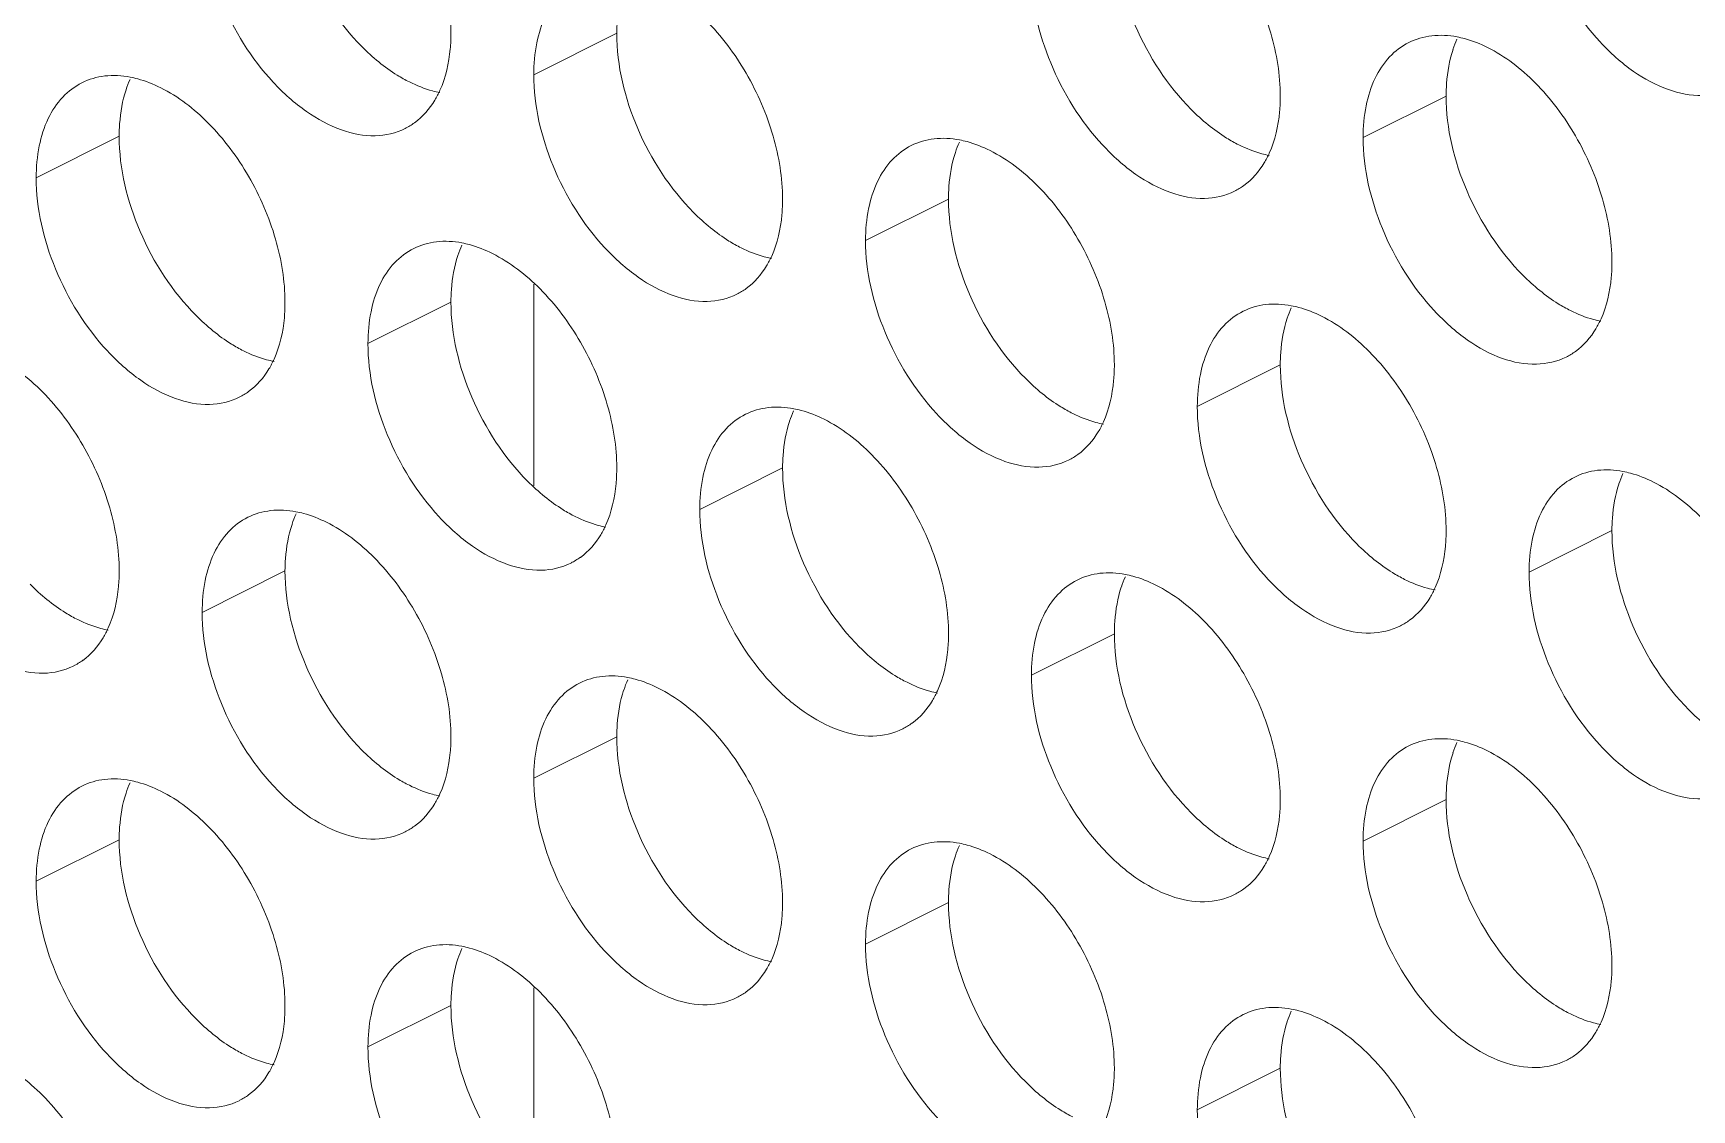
# Model space of a CAD drawing. Header units: millimetres. Extents: x 0 to 2524, y 0 to 1785.
# Drawn here: x 1815.32 to 1826.63, y 797.5 to 804.84 of the extents above; entities that cross this region are included whole.
import ezdxf

# ---------------------------------------------------------------- set-up
doc = ezdxf.new("R2010")
doc.units = ezdxf.units.MM
doc.header["$LTSCALE"] = 0.1
doc.layers.add('标注', color=251, linetype='Continuous', lineweight=9)

msp = doc.modelspace()

# ---------------------------------------------------------------- linework, layer by layer
at = {"layer": '标注'}
for p, q in [((1819.296, 804.843), (1818.73, 804.56)), ((1824.953, 804.414), (1824.387, 804.131)), ((1815.902, 804.14), (1815.336, 803.857)), ((1821.559, 803.711), (1820.993, 803.428)), ((1818.73, 801.755), (1818.73, 803.13)), ((1818.165, 803.008), (1817.599, 802.726)), ((1823.822, 802.58), (1823.256, 802.297)), ((1820.427, 801.877), (1819.862, 801.594)), ((1826.084, 801.449), (1825.519, 801.166)), ((1817.033, 801.174), (1816.468, 800.891)), ((1822.69, 800.746), (1822.124, 800.463)), ((1819.296, 800.043), (1818.73, 799.76)), ((1824.953, 799.614), (1824.387, 799.331)), ((1815.902, 799.34), (1815.336, 799.057)), ((1821.559, 798.911), (1820.993, 798.628)), ((1818.73, 796.955), (1818.73, 798.33)), ((1818.165, 798.208), (1817.599, 797.926)), ((1823.822, 797.78), (1823.256, 797.497))]:
    msp.add_line(p, q, dxfattribs=at)
for centre, radius, start, end in [((1825.697, 804.503), 0.734, 155.8796, 161.7803), ((1816.646, 804.229), 0.734, 155.8796, 161.7803), ((1817.65, 804.599), 0.453, 296.5256, 305.9034), ((1822.303, 803.8), 0.734, 155.8796, 161.7803), ((1823.307, 804.171), 0.453, 296.5256, 305.9034), ((1818.909, 803.097), 0.734, 155.8796, 161.7803), ((1819.913, 803.468), 0.453, 296.5256, 305.9034), ((1824.566, 802.669), 0.734, 155.8796, 161.7803), ((1825.57, 803.039), 0.453, 296.5256, 305.9034), ((1816.519, 802.765), 0.453, 296.5256, 305.9034), ((1821.172, 801.966), 0.734, 155.8796, 161.7803), ((1822.176, 802.336), 0.453, 296.5256, 305.9034), ((1826.829, 801.538), 0.734, 155.8796, 161.7803), ((1817.778, 801.263), 0.734, 155.8796, 161.7803), ((1818.782, 801.634), 0.453, 296.5256, 305.9034), ((1823.435, 800.835), 0.734, 155.8796, 161.7803), ((1824.439, 801.205), 0.453, 296.5256, 305.9034), ((1815.388, 800.931), 0.453, 296.5256, 305.9034), ((1820.041, 800.132), 0.734, 155.8796, 161.7803), ((1821.044, 800.502), 0.453, 296.5256, 305.9034), ((1825.697, 799.703), 0.734, 155.8796, 161.7803), ((1816.646, 799.429), 0.734, 155.8796, 161.7803), ((1817.65, 799.799), 0.453, 296.5256, 305.9034), ((1822.303, 799), 0.734, 155.8796, 161.7803), ((1823.307, 799.371), 0.453, 296.5256, 305.9034), ((1818.909, 798.297), 0.734, 155.8796, 161.7803), ((1819.913, 798.668), 0.453, 296.5256, 305.9034), ((1824.566, 797.869), 0.734, 155.8796, 161.7803), ((1825.57, 798.239), 0.453, 296.5256, 305.9034), ((1816.519, 797.965), 0.453, 296.5256, 305.9034)]:
    msp.add_arc(centre, radius, start, end, dxfattribs=at)
for points, knots in [([(1817.316, 806.306), (1817.437, 806.246), (1817.667, 806.066), (1817.934, 805.707), (1818.115, 805.289), (1818.165, 804.988), (1818.165, 804.843)], [0, 0, 0, 0, 0.229676, 0.488215, 0.753207, 1, 1, 1, 1]), ([(1817.557, 804.752), (1817.396, 804.915), (1817.145, 805.302), (1817.033, 805.753), (1817.033, 805.974)], [0, 0, 0, 0, 0.508684, 1, 1, 1, 1]), ([(1822.973, 805.878), (1823.094, 805.817), (1823.324, 805.637), (1823.59, 805.279), (1823.771, 804.86), (1823.822, 804.559), (1823.822, 804.414)], [0, 0, 0, 0, 0.229676, 0.488215, 0.753207, 1, 1, 1, 1]), ([(1826.904, 804.468), (1826.841, 804.437), (1826.691, 804.403), (1826.453, 804.451), (1826.215, 804.581), (1825.907, 804.859), (1825.621, 805.322), (1825.519, 805.754), (1825.519, 805.966)], [0, 0, 0, 0, 0.090718, 0.191742, 0.308104, 0.439279, 0.725532, 1, 1, 1, 1]), ([(1817.853, 804.194), (1817.79, 804.162), (1817.64, 804.128), (1817.402, 804.176), (1817.164, 804.307), (1816.856, 804.584), (1816.57, 805.047), (1816.468, 805.48), (1816.468, 805.691)], [0, 0, 0, 0, 0.090718, 0.191742, 0.308104, 0.439279, 0.725532, 1, 1, 1, 1]), ([(1823.214, 804.324), (1823.052, 804.486), (1822.801, 804.874), (1822.69, 805.324), (1822.69, 805.546)], [0, 0, 0, 0, 0.508684, 1, 1, 1, 1]), ([(1818.73, 804.56), (1818.73, 804.633), (1818.742, 804.772), (1818.801, 804.962), (1818.901, 805.114), (1818.993, 805.184), (1819.042, 805.209)], [0, 0, 0, 0, 0.289235, 0.54966, 0.782932, 1, 1, 1, 1]), ([(1823.51, 803.765), (1823.447, 803.734), (1823.297, 803.7), (1823.059, 803.748), (1822.821, 803.878), (1822.513, 804.156), (1822.227, 804.619), (1822.124, 805.051), (1822.124, 805.263)], [0, 0, 0, 0, 0.090718, 0.191742, 0.308104, 0.439279, 0.725532, 1, 1, 1, 1]), ([(1819.296, 804.843), (1819.296, 804.871), (1819.3, 804.979), (1819.319, 805.086), (1819.343, 805.161)], [0, 0, 0, 0, 0.264225, 1, 1, 1, 1]), ([(1819.579, 805.175), (1819.7, 805.114), (1819.93, 804.934), (1820.196, 804.576), (1820.377, 804.157), (1820.427, 803.856), (1820.427, 803.711)], [0, 0, 0, 0, 0.229676, 0.488215, 0.753207, 1, 1, 1, 1]), ([(1826.933, 804.785), (1826.904, 804.799), (1826.786, 804.866), (1826.681, 804.953), (1826.608, 805.027)], [0, 0, 0, 0, 0.235002, 1, 1, 1, 1]), ([(1817.882, 804.511), (1817.853, 804.525), (1817.735, 804.591), (1817.63, 804.679), (1817.557, 804.752)], [0, 0, 0, 0, 0.235002, 1, 1, 1, 1]), ([(1818.165, 804.843), (1818.165, 804.807), (1818.159, 804.675), (1818.13, 804.542), (1818.09, 804.454)], [0, 0, 0, 0, 0.268874, 1, 1, 1, 1]), ([(1819.82, 803.621), (1819.658, 803.783), (1819.407, 804.171), (1819.296, 804.621), (1819.296, 804.843)], [0, 0, 0, 0, 0.508684, 1, 1, 1, 1]), ([(1824.387, 804.131), (1824.387, 804.204), (1824.399, 804.343), (1824.458, 804.533), (1824.558, 804.686), (1824.65, 804.756), (1824.699, 804.78)], [0, 0, 0, 0, 0.289235, 0.54966, 0.782932, 1, 1, 1, 1]), ([(1824.699, 804.78), (1824.747, 804.805), (1824.858, 804.836), (1824.971, 804.829), (1825.028, 804.819)], [0, 0, 0, 0, 0.482538, 1, 1, 1, 1]), ([(1825.028, 804.819), (1825.045, 804.815), (1825.117, 804.799), (1825.186, 804.771), (1825.236, 804.746)], [0, 0, 0, 0, 0.238696, 1, 1, 1, 1]), ([(1825.236, 804.746), (1825.356, 804.686), (1825.587, 804.506), (1825.853, 804.148), (1826.034, 803.729), (1826.084, 803.428), (1826.084, 803.283)], [0, 0, 0, 0, 0.229676, 0.488215, 0.753207, 1, 1, 1, 1]), ([(1824.953, 804.414), (1824.953, 804.443), (1824.957, 804.55), (1824.975, 804.658), (1825, 804.733)], [0, 0, 0, 0, 0.264225, 1, 1, 1, 1]), ([(1815.648, 804.506), (1815.696, 804.53), (1815.807, 804.562), (1815.92, 804.555), (1815.977, 804.544)], [0, 0, 0, 0, 0.482538, 1, 1, 1, 1]), ([(1815.977, 804.544), (1815.994, 804.541), (1816.066, 804.524), (1816.135, 804.497), (1816.185, 804.472)], [0, 0, 0, 0, 0.238696, 1, 1, 1, 1]), ([(1820.116, 803.062), (1820.053, 803.031), (1819.903, 802.997), (1819.665, 803.045), (1819.427, 803.176), (1819.119, 803.453), (1818.833, 803.916), (1818.73, 804.348), (1818.73, 804.56)], [0, 0, 0, 0, 0.090718, 0.191742, 0.308104, 0.439279, 0.725532, 1, 1, 1, 1]), ([(1815.336, 803.857), (1815.336, 803.93), (1815.348, 804.069), (1815.407, 804.259), (1815.507, 804.411), (1815.599, 804.481), (1815.648, 804.506)], [0, 0, 0, 0, 0.289235, 0.54966, 0.782932, 1, 1, 1, 1]), ([(1815.902, 804.14), (1815.902, 804.168), (1815.906, 804.276), (1815.924, 804.383), (1815.949, 804.458)], [0, 0, 0, 0, 0.264225, 1, 1, 1, 1]), ([(1816.185, 804.472), (1816.305, 804.412), (1816.536, 804.231), (1816.802, 803.873), (1816.983, 803.454), (1817.033, 803.153), (1817.033, 803.008)], [0, 0, 0, 0, 0.229676, 0.488215, 0.753207, 1, 1, 1, 1]), ([(1818.09, 804.438), (1818.072, 804.442), (1818.001, 804.458), (1817.932, 804.486), (1817.882, 804.511)], [0, 0, 0, 0, 0.238696, 1, 1, 1, 1]), ([(1818.09, 804.454), (1818.08, 804.431), (1818.036, 804.347), (1817.972, 804.273), (1817.916, 804.232)], [0, 0, 0, 0, 0.265525, 1, 1, 1, 1]), ([(1823.822, 804.414), (1823.822, 804.379), (1823.816, 804.246), (1823.787, 804.114), (1823.747, 804.025)], [0, 0, 0, 0, 0.268874, 1, 1, 1, 1]), ([(1825.477, 803.192), (1825.315, 803.355), (1825.064, 803.742), (1824.953, 804.193), (1824.953, 804.414)], [0, 0, 0, 0, 0.508684, 1, 1, 1, 1]), ([(1823.539, 804.082), (1823.51, 804.096), (1823.392, 804.163), (1823.287, 804.25), (1823.214, 804.324)], [0, 0, 0, 0, 0.235002, 1, 1, 1, 1]), ([(1816.426, 802.918), (1816.264, 803.08), (1816.013, 803.468), (1815.902, 803.918), (1815.902, 804.14)], [0, 0, 0, 0, 0.508684, 1, 1, 1, 1]), ([(1820.993, 803.428), (1820.993, 803.501), (1821.005, 803.64), (1821.064, 803.83), (1821.164, 803.983), (1821.256, 804.053), (1821.305, 804.077)], [0, 0, 0, 0, 0.289235, 0.54966, 0.782932, 1, 1, 1, 1]), ([(1821.305, 804.077), (1821.353, 804.102), (1821.463, 804.133), (1821.577, 804.126), (1821.634, 804.116)], [0, 0, 0, 0, 0.482538, 1, 1, 1, 1]), ([(1821.634, 804.116), (1821.651, 804.112), (1821.723, 804.096), (1821.792, 804.068), (1821.842, 804.043)], [0, 0, 0, 0, 0.238696, 1, 1, 1, 1]), ([(1823.746, 804.01), (1823.729, 804.013), (1823.658, 804.03), (1823.589, 804.057), (1823.539, 804.082)], [0, 0, 0, 0, 0.238696, 1, 1, 1, 1]), ([(1825.772, 802.634), (1825.71, 802.603), (1825.56, 802.569), (1825.322, 802.616), (1825.084, 802.747), (1824.776, 803.025), (1824.49, 803.487), (1824.387, 803.92), (1824.387, 804.131)], [0, 0, 0, 0, 0.090718, 0.191742, 0.308104, 0.439279, 0.725532, 1, 1, 1, 1]), ([(1821.559, 803.711), (1821.559, 803.74), (1821.562, 803.847), (1821.581, 803.955), (1821.606, 804.03)], [0, 0, 0, 0, 0.264225, 1, 1, 1, 1]), ([(1821.842, 804.043), (1821.962, 803.983), (1822.193, 803.803), (1822.459, 803.445), (1822.64, 803.026), (1822.69, 802.725), (1822.69, 802.58)], [0, 0, 0, 0, 0.229676, 0.488215, 0.753207, 1, 1, 1, 1]), ([(1823.747, 804.025), (1823.737, 804.002), (1823.693, 803.919), (1823.629, 803.844), (1823.573, 803.804)], [0, 0, 0, 0, 0.265525, 1, 1, 1, 1]), ([(1816.721, 802.359), (1816.659, 802.328), (1816.509, 802.294), (1816.271, 802.342), (1816.033, 802.473), (1815.725, 802.75), (1815.439, 803.213), (1815.336, 803.645), (1815.336, 803.857)], [0, 0, 0, 0, 0.090718, 0.191742, 0.308104, 0.439279, 0.725532, 1, 1, 1, 1]), ([(1820.145, 803.379), (1820.116, 803.393), (1819.998, 803.46), (1819.893, 803.547), (1819.82, 803.621)], [0, 0, 0, 0, 0.235002, 1, 1, 1, 1]), ([(1820.427, 803.711), (1820.427, 803.676), (1820.422, 803.543), (1820.392, 803.411), (1820.353, 803.322)], [0, 0, 0, 0, 0.268874, 1, 1, 1, 1]), ([(1822.083, 802.489), (1821.921, 802.652), (1821.67, 803.039), (1821.559, 803.49), (1821.559, 803.711)], [0, 0, 0, 0, 0.508684, 1, 1, 1, 1]), ([(1817.911, 803.375), (1817.959, 803.399), (1818.069, 803.43), (1818.183, 803.424), (1818.24, 803.413)], [0, 0, 0, 0, 0.482538, 1, 1, 1, 1]), ([(1818.24, 803.413), (1818.257, 803.409), (1818.329, 803.393), (1818.398, 803.365), (1818.448, 803.34)], [0, 0, 0, 0, 0.238696, 1, 1, 1, 1]), ([(1822.378, 801.931), (1822.316, 801.9), (1822.166, 801.866), (1821.928, 801.914), (1821.69, 802.044), (1821.382, 802.322), (1821.096, 802.784), (1820.993, 803.217), (1820.993, 803.428)], [0, 0, 0, 0, 0.090718, 0.191742, 0.308104, 0.439279, 0.725532, 1, 1, 1, 1]), ([(1817.599, 802.726), (1817.599, 802.798), (1817.611, 802.937), (1817.67, 803.127), (1817.769, 803.28), (1817.862, 803.35), (1817.911, 803.375)], [0, 0, 0, 0, 0.289235, 0.54966, 0.782932, 1, 1, 1, 1]), ([(1818.165, 803.008), (1818.165, 803.037), (1818.168, 803.144), (1818.187, 803.252), (1818.212, 803.327)], [0, 0, 0, 0, 0.264225, 1, 1, 1, 1]), ([(1818.448, 803.34), (1818.568, 803.28), (1818.799, 803.1), (1819.065, 802.742), (1819.246, 802.323), (1819.296, 802.022), (1819.296, 801.877)], [0, 0, 0, 0, 0.229676, 0.488215, 0.753207, 1, 1, 1, 1]), ([(1820.352, 803.307), (1820.335, 803.31), (1820.263, 803.327), (1820.195, 803.354), (1820.145, 803.379)], [0, 0, 0, 0, 0.238696, 1, 1, 1, 1]), ([(1820.353, 803.322), (1820.342, 803.3), (1820.299, 803.216), (1820.235, 803.141), (1820.179, 803.101)], [0, 0, 0, 0, 0.265525, 1, 1, 1, 1]), ([(1826.084, 803.283), (1826.084, 803.247), (1826.079, 803.115), (1826.049, 802.982), (1826.01, 802.894)], [0, 0, 0, 0, 0.268874, 1, 1, 1, 1]), ([(1825.801, 802.951), (1825.773, 802.965), (1825.655, 803.031), (1825.55, 803.119), (1825.477, 803.192)], [0, 0, 0, 0, 0.235002, 1, 1, 1, 1]), ([(1817.033, 803.008), (1817.033, 802.973), (1817.028, 802.84), (1816.998, 802.708), (1816.959, 802.619)], [0, 0, 0, 0, 0.268874, 1, 1, 1, 1]), ([(1818.688, 801.786), (1818.527, 801.949), (1818.276, 802.336), (1818.165, 802.787), (1818.165, 803.008)], [0, 0, 0, 0, 0.508684, 1, 1, 1, 1]), ([(1823.256, 802.297), (1823.256, 802.37), (1823.268, 802.509), (1823.327, 802.699), (1823.426, 802.851), (1823.519, 802.922), (1823.568, 802.946)], [0, 0, 0, 0, 0.289235, 0.54966, 0.782932, 1, 1, 1, 1]), ([(1823.568, 802.946), (1823.616, 802.97), (1823.726, 803.002), (1823.84, 802.995), (1823.897, 802.984)], [0, 0, 0, 0, 0.482538, 1, 1, 1, 1]), ([(1823.897, 802.984), (1823.914, 802.981), (1823.985, 802.964), (1824.054, 802.937), (1824.104, 802.912)], [0, 0, 0, 0, 0.238696, 1, 1, 1, 1]), ([(1826.009, 802.879), (1825.992, 802.882), (1825.92, 802.898), (1825.851, 802.926), (1825.801, 802.951)], [0, 0, 0, 0, 0.238696, 1, 1, 1, 1]), ([(1816.75, 802.676), (1816.722, 802.69), (1816.604, 802.757), (1816.499, 802.844), (1816.426, 802.918)], [0, 0, 0, 0, 0.235002, 1, 1, 1, 1]), ([(1823.822, 802.58), (1823.822, 802.608), (1823.825, 802.716), (1823.844, 802.823), (1823.869, 802.898)], [0, 0, 0, 0, 0.264225, 1, 1, 1, 1]), ([(1824.104, 802.912), (1824.225, 802.852), (1824.456, 802.671), (1824.722, 802.313), (1824.903, 801.895), (1824.953, 801.594), (1824.953, 801.449)], [0, 0, 0, 0, 0.229676, 0.488215, 0.753207, 1, 1, 1, 1]), ([(1826.01, 802.894), (1825.999, 802.871), (1825.956, 802.787), (1825.892, 802.713), (1825.836, 802.672)], [0, 0, 0, 0, 0.265525, 1, 1, 1, 1]), ([(1818.984, 801.228), (1818.922, 801.197), (1818.772, 801.163), (1818.534, 801.211), (1818.295, 801.341), (1817.988, 801.619), (1817.702, 802.081), (1817.599, 802.514), (1817.599, 802.726)], [0, 0, 0, 0, 0.090718, 0.191742, 0.308104, 0.439279, 0.725532, 1, 1, 1, 1]), ([(1815.053, 802.638), (1815.174, 802.577), (1815.405, 802.397), (1815.671, 802.039), (1815.852, 801.62), (1815.902, 801.319), (1815.902, 801.174)], [0, 0, 0, 0, 0.229676, 0.488215, 0.753207, 1, 1, 1, 1]), ([(1816.958, 802.604), (1816.941, 802.607), (1816.869, 802.624), (1816.8, 802.651), (1816.75, 802.676)], [0, 0, 0, 0, 0.238696, 1, 1, 1, 1]), ([(1816.959, 802.619), (1816.948, 802.597), (1816.905, 802.513), (1816.841, 802.438), (1816.785, 802.398)], [0, 0, 0, 0, 0.265525, 1, 1, 1, 1]), ([(1822.407, 802.248), (1822.379, 802.262), (1822.261, 802.329), (1822.155, 802.416), (1822.083, 802.489)], [0, 0, 0, 0, 0.235002, 1, 1, 1, 1]), ([(1822.69, 802.58), (1822.69, 802.544), (1822.684, 802.412), (1822.655, 802.279), (1822.616, 802.191)], [0, 0, 0, 0, 0.268874, 1, 1, 1, 1]), ([(1824.345, 801.358), (1824.184, 801.521), (1823.933, 801.908), (1823.822, 802.358), (1823.822, 802.58)], [0, 0, 0, 0, 0.508684, 1, 1, 1, 1]), ([(1820.174, 802.243), (1820.222, 802.267), (1820.332, 802.299), (1820.446, 802.292), (1820.503, 802.281)], [0, 0, 0, 0, 0.482538, 1, 1, 1, 1]), ([(1820.503, 802.281), (1820.52, 802.278), (1820.591, 802.261), (1820.66, 802.234), (1820.71, 802.209)], [0, 0, 0, 0, 0.238696, 1, 1, 1, 1]), ([(1824.641, 800.8), (1824.578, 800.768), (1824.428, 800.734), (1824.191, 800.782), (1823.952, 800.913), (1823.644, 801.19), (1823.358, 801.653), (1823.256, 802.085), (1823.256, 802.297)], [0, 0, 0, 0, 0.090718, 0.191742, 0.308104, 0.439279, 0.725532, 1, 1, 1, 1]), ([(1819.862, 801.594), (1819.862, 801.667), (1819.874, 801.806), (1819.933, 801.996), (1820.032, 802.148), (1820.125, 802.219), (1820.174, 802.243)], [0, 0, 0, 0, 0.289235, 0.54966, 0.782932, 1, 1, 1, 1]), ([(1820.427, 801.877), (1820.427, 801.905), (1820.431, 802.013), (1820.45, 802.12), (1820.475, 802.195)], [0, 0, 0, 0, 0.264225, 1, 1, 1, 1]), ([(1820.71, 802.209), (1820.831, 802.149), (1821.061, 801.968), (1821.328, 801.61), (1821.509, 801.192), (1821.559, 800.891), (1821.559, 800.746)], [0, 0, 0, 0, 0.229676, 0.488215, 0.753207, 1, 1, 1, 1]), ([(1822.615, 802.176), (1822.598, 802.179), (1822.526, 802.196), (1822.457, 802.223), (1822.407, 802.248)], [0, 0, 0, 0, 0.238696, 1, 1, 1, 1]), ([(1822.616, 802.191), (1822.605, 802.168), (1822.562, 802.084), (1822.498, 802.01), (1822.442, 801.969)], [0, 0, 0, 0, 0.265525, 1, 1, 1, 1]), ([(1815.59, 800.525), (1815.527, 800.494), (1815.377, 800.46), (1815.14, 800.508), (1814.901, 800.638), (1814.593, 800.916), (1814.307, 801.379), (1814.205, 801.811), (1814.205, 802.023)], [0, 0, 0, 0, 0.090718, 0.191742, 0.308104, 0.439279, 0.725532, 1, 1, 1, 1]), ([(1819.296, 801.877), (1819.296, 801.841), (1819.29, 801.709), (1819.261, 801.576), (1819.221, 801.488)], [0, 0, 0, 0, 0.268874, 1, 1, 1, 1]), ([(1820.951, 800.655), (1820.79, 800.818), (1820.539, 801.205), (1820.427, 801.655), (1820.427, 801.877)], [0, 0, 0, 0, 0.508684, 1, 1, 1, 1]), ([(1825.519, 801.166), (1825.519, 801.239), (1825.531, 801.378), (1825.59, 801.568), (1825.689, 801.72), (1825.782, 801.79), (1825.83, 801.815)], [0, 0, 0, 0, 0.289235, 0.54966, 0.782932, 1, 1, 1, 1]), ([(1825.83, 801.815), (1825.879, 801.839), (1825.989, 801.871), (1826.103, 801.864), (1826.159, 801.853)], [0, 0, 0, 0, 0.482538, 1, 1, 1, 1]), ([(1826.159, 801.853), (1826.177, 801.85), (1826.248, 801.833), (1826.317, 801.806), (1826.367, 801.781)], [0, 0, 0, 0, 0.238696, 1, 1, 1, 1]), ([(1819.013, 801.545), (1818.985, 801.559), (1818.867, 801.626), (1818.761, 801.713), (1818.688, 801.786)], [0, 0, 0, 0, 0.235002, 1, 1, 1, 1]), ([(1826.084, 801.449), (1826.084, 801.477), (1826.088, 801.584), (1826.107, 801.692), (1826.132, 801.767)], [0, 0, 0, 0, 0.264225, 1, 1, 1, 1]), ([(1826.367, 801.781), (1826.488, 801.72), (1826.718, 801.54), (1826.984, 801.182), (1827.166, 800.763), (1827.216, 800.462), (1827.216, 800.317)], [0, 0, 0, 0, 0.229676, 0.488215, 0.753207, 1, 1, 1, 1]), ([(1816.78, 801.54), (1816.828, 801.564), (1816.938, 801.596), (1817.052, 801.589), (1817.108, 801.578)], [0, 0, 0, 0, 0.482538, 1, 1, 1, 1]), ([(1817.108, 801.578), (1817.126, 801.575), (1817.197, 801.558), (1817.266, 801.531), (1817.316, 801.506)], [0, 0, 0, 0, 0.238696, 1, 1, 1, 1]), ([(1821.247, 800.097), (1821.184, 800.065), (1821.034, 800.031), (1820.797, 800.079), (1820.558, 800.21), (1820.25, 800.487), (1819.964, 800.95), (1819.862, 801.383), (1819.862, 801.594)], [0, 0, 0, 0, 0.090718, 0.191742, 0.308104, 0.439279, 0.725532, 1, 1, 1, 1]), ([(1816.468, 800.891), (1816.468, 800.964), (1816.48, 801.103), (1816.539, 801.293), (1816.638, 801.445), (1816.731, 801.516), (1816.78, 801.54)], [0, 0, 0, 0, 0.289235, 0.54966, 0.782932, 1, 1, 1, 1]), ([(1817.033, 801.174), (1817.033, 801.202), (1817.037, 801.31), (1817.056, 801.417), (1817.081, 801.492)], [0, 0, 0, 0, 0.264225, 1, 1, 1, 1]), ([(1817.316, 801.506), (1817.437, 801.446), (1817.667, 801.266), (1817.934, 800.907), (1818.115, 800.489), (1818.165, 800.188), (1818.165, 800.043)], [0, 0, 0, 0, 0.229676, 0.488215, 0.753207, 1, 1, 1, 1]), ([(1819.221, 801.473), (1819.204, 801.476), (1819.132, 801.493), (1819.063, 801.52), (1819.013, 801.545)], [0, 0, 0, 0, 0.238696, 1, 1, 1, 1]), ([(1819.221, 801.488), (1819.211, 801.465), (1819.168, 801.381), (1819.104, 801.307), (1819.048, 801.266)], [0, 0, 0, 0, 0.265525, 1, 1, 1, 1]), ([(1824.67, 801.116), (1824.642, 801.131), (1824.524, 801.197), (1824.418, 801.284), (1824.345, 801.358)], [0, 0, 0, 0, 0.235002, 1, 1, 1, 1]), ([(1824.953, 801.449), (1824.953, 801.413), (1824.947, 801.281), (1824.918, 801.148), (1824.878, 801.06)], [0, 0, 0, 0, 0.268874, 1, 1, 1, 1]), ([(1826.608, 800.227), (1826.447, 800.389), (1826.196, 800.776), (1826.084, 801.227), (1826.084, 801.449)], [0, 0, 0, 0, 0.508684, 1, 1, 1, 1]), ([(1815.902, 801.174), (1815.902, 801.138), (1815.896, 801.006), (1815.867, 800.874), (1815.827, 800.785)], [0, 0, 0, 0, 0.268874, 1, 1, 1, 1]), ([(1817.557, 799.952), (1817.396, 800.115), (1817.145, 800.502), (1817.033, 800.953), (1817.033, 801.174)], [0, 0, 0, 0, 0.508684, 1, 1, 1, 1]), ([(1822.436, 801.112), (1822.485, 801.136), (1822.595, 801.168), (1822.708, 801.161), (1822.765, 801.15)], [0, 0, 0, 0, 0.482538, 1, 1, 1, 1]), ([(1822.765, 801.15), (1822.783, 801.147), (1822.854, 801.13), (1822.923, 801.103), (1822.973, 801.078)], [0, 0, 0, 0, 0.238696, 1, 1, 1, 1]), ([(1826.904, 799.668), (1826.841, 799.637), (1826.691, 799.603), (1826.453, 799.651), (1826.215, 799.781), (1825.907, 800.059), (1825.621, 800.522), (1825.519, 800.954), (1825.519, 801.166)], [0, 0, 0, 0, 0.090718, 0.191742, 0.308104, 0.439279, 0.725532, 1, 1, 1, 1]), ([(1815.619, 800.842), (1815.591, 800.856), (1815.473, 800.923), (1815.367, 801.01), (1815.294, 801.083)], [0, 0, 0, 0, 0.235002, 1, 1, 1, 1]), ([(1822.124, 800.463), (1822.124, 800.536), (1822.136, 800.675), (1822.195, 800.865), (1822.295, 801.017), (1822.387, 801.087), (1822.436, 801.112)], [0, 0, 0, 0, 0.289235, 0.54966, 0.782932, 1, 1, 1, 1]), ([(1822.69, 800.746), (1822.69, 800.774), (1822.694, 800.881), (1822.713, 800.989), (1822.737, 801.064)], [0, 0, 0, 0, 0.264225, 1, 1, 1, 1]), ([(1822.973, 801.078), (1823.094, 801.017), (1823.324, 800.837), (1823.59, 800.479), (1823.771, 800.06), (1823.822, 799.759), (1823.822, 799.614)], [0, 0, 0, 0, 0.229676, 0.488215, 0.753207, 1, 1, 1, 1]), ([(1824.878, 801.044), (1824.861, 801.048), (1824.789, 801.064), (1824.72, 801.091), (1824.67, 801.116)], [0, 0, 0, 0, 0.238696, 1, 1, 1, 1]), ([(1824.878, 801.06), (1824.868, 801.037), (1824.825, 800.953), (1824.761, 800.879), (1824.704, 800.838)], [0, 0, 0, 0, 0.265525, 1, 1, 1, 1]), ([(1815.827, 800.77), (1815.81, 800.773), (1815.738, 800.79), (1815.669, 800.817), (1815.619, 800.842)], [0, 0, 0, 0, 0.238696, 1, 1, 1, 1]), ([(1815.827, 800.785), (1815.817, 800.762), (1815.774, 800.678), (1815.71, 800.604), (1815.653, 800.563)], [0, 0, 0, 0, 0.265525, 1, 1, 1, 1]), ([(1817.853, 799.394), (1817.79, 799.362), (1817.64, 799.328), (1817.402, 799.376), (1817.164, 799.507), (1816.856, 799.784), (1816.57, 800.247), (1816.468, 800.68), (1816.468, 800.891)], [0, 0, 0, 0, 0.090718, 0.191742, 0.308104, 0.439279, 0.725532, 1, 1, 1, 1]), ([(1821.559, 800.746), (1821.559, 800.71), (1821.553, 800.578), (1821.524, 800.445), (1821.484, 800.357)], [0, 0, 0, 0, 0.268874, 1, 1, 1, 1]), ([(1823.214, 799.524), (1823.052, 799.686), (1822.801, 800.074), (1822.69, 800.524), (1822.69, 800.746)], [0, 0, 0, 0, 0.508684, 1, 1, 1, 1]), ([(1821.276, 800.414), (1821.248, 800.428), (1821.13, 800.494), (1821.024, 800.582), (1820.951, 800.655)], [0, 0, 0, 0, 0.235002, 1, 1, 1, 1]), ([(1819.042, 800.409), (1819.091, 800.433), (1819.201, 800.465), (1819.314, 800.458), (1819.371, 800.447)], [0, 0, 0, 0, 0.482538, 1, 1, 1, 1]), ([(1819.371, 800.447), (1819.388, 800.444), (1819.46, 800.427), (1819.529, 800.4), (1819.579, 800.375)], [0, 0, 0, 0, 0.238696, 1, 1, 1, 1]), ([(1823.51, 798.965), (1823.447, 798.934), (1823.297, 798.9), (1823.059, 798.948), (1822.821, 799.078), (1822.513, 799.356), (1822.227, 799.819), (1822.124, 800.251), (1822.124, 800.463)], [0, 0, 0, 0, 0.090718, 0.191742, 0.308104, 0.439279, 0.725532, 1, 1, 1, 1]), ([(1818.73, 799.76), (1818.73, 799.833), (1818.742, 799.972), (1818.801, 800.162), (1818.901, 800.314), (1818.993, 800.384), (1819.042, 800.409)], [0, 0, 0, 0, 0.289235, 0.54966, 0.782932, 1, 1, 1, 1]), ([(1819.296, 800.043), (1819.296, 800.071), (1819.3, 800.179), (1819.319, 800.286), (1819.343, 800.361)], [0, 0, 0, 0, 0.264225, 1, 1, 1, 1]), ([(1819.579, 800.375), (1819.7, 800.314), (1819.93, 800.134), (1820.196, 799.776), (1820.377, 799.357), (1820.427, 799.056), (1820.427, 798.911)], [0, 0, 0, 0, 0.229676, 0.488215, 0.753207, 1, 1, 1, 1]), ([(1821.484, 800.341), (1821.466, 800.345), (1821.395, 800.361), (1821.326, 800.389), (1821.276, 800.414)], [0, 0, 0, 0, 0.238696, 1, 1, 1, 1]), ([(1821.484, 800.357), (1821.474, 800.334), (1821.431, 800.25), (1821.366, 800.176), (1821.31, 800.135)], [0, 0, 0, 0, 0.265525, 1, 1, 1, 1]), ([(1826.933, 799.985), (1826.904, 799.999), (1826.786, 800.066), (1826.681, 800.153), (1826.608, 800.227)], [0, 0, 0, 0, 0.235002, 1, 1, 1, 1]), ([(1818.165, 800.043), (1818.165, 800.007), (1818.159, 799.875), (1818.13, 799.742), (1818.09, 799.654)], [0, 0, 0, 0, 0.268874, 1, 1, 1, 1]), ([(1819.82, 798.821), (1819.658, 798.983), (1819.407, 799.371), (1819.296, 799.821), (1819.296, 800.043)], [0, 0, 0, 0, 0.508684, 1, 1, 1, 1]), ([(1824.699, 799.98), (1824.747, 800.005), (1824.858, 800.036), (1824.971, 800.029), (1825.028, 800.019)], [0, 0, 0, 0, 0.482538, 1, 1, 1, 1]), ([(1825.028, 800.019), (1825.045, 800.015), (1825.117, 799.999), (1825.186, 799.971), (1825.236, 799.946)], [0, 0, 0, 0, 0.238696, 1, 1, 1, 1]), ([(1817.882, 799.711), (1817.853, 799.725), (1817.735, 799.791), (1817.63, 799.879), (1817.557, 799.952)], [0, 0, 0, 0, 0.235002, 1, 1, 1, 1]), ([(1824.387, 799.331), (1824.387, 799.404), (1824.399, 799.543), (1824.458, 799.733), (1824.558, 799.886), (1824.65, 799.956), (1824.699, 799.98)], [0, 0, 0, 0, 0.289235, 0.54966, 0.782932, 1, 1, 1, 1]), ([(1824.953, 799.614), (1824.953, 799.643), (1824.957, 799.75), (1824.975, 799.858), (1825, 799.933)], [0, 0, 0, 0, 0.264225, 1, 1, 1, 1]), ([(1825.236, 799.946), (1825.356, 799.886), (1825.587, 799.706), (1825.853, 799.348), (1826.034, 798.929), (1826.084, 798.628), (1826.084, 798.483)], [0, 0, 0, 0, 0.229676, 0.488215, 0.753207, 1, 1, 1, 1]), ([(1815.336, 799.057), (1815.336, 799.13), (1815.348, 799.269), (1815.407, 799.459), (1815.507, 799.611), (1815.599, 799.681), (1815.648, 799.706)], [0, 0, 0, 0, 0.289235, 0.54966, 0.782932, 1, 1, 1, 1]), ([(1815.648, 799.706), (1815.696, 799.73), (1815.807, 799.762), (1815.92, 799.755), (1815.977, 799.744)], [0, 0, 0, 0, 0.482538, 1, 1, 1, 1]), ([(1815.902, 799.34), (1815.902, 799.368), (1815.906, 799.476), (1815.924, 799.583), (1815.949, 799.658)], [0, 0, 0, 0, 0.264225, 1, 1, 1, 1]), ([(1815.977, 799.744), (1815.994, 799.741), (1816.066, 799.724), (1816.135, 799.697), (1816.185, 799.672)], [0, 0, 0, 0, 0.238696, 1, 1, 1, 1]), ([(1816.185, 799.672), (1816.305, 799.612), (1816.536, 799.431), (1816.802, 799.073), (1816.983, 798.654), (1817.033, 798.353), (1817.033, 798.208)], [0, 0, 0, 0, 0.229676, 0.488215, 0.753207, 1, 1, 1, 1]), ([(1818.09, 799.638), (1818.072, 799.642), (1818.001, 799.658), (1817.932, 799.686), (1817.882, 799.711)], [0, 0, 0, 0, 0.238696, 1, 1, 1, 1]), ([(1818.09, 799.654), (1818.08, 799.631), (1818.036, 799.547), (1817.972, 799.473), (1817.916, 799.432)], [0, 0, 0, 0, 0.265525, 1, 1, 1, 1]), ([(1820.116, 798.262), (1820.053, 798.231), (1819.903, 798.197), (1819.665, 798.245), (1819.427, 798.376), (1819.119, 798.653), (1818.833, 799.116), (1818.73, 799.548), (1818.73, 799.76)], [0, 0, 0, 0, 0.090718, 0.191742, 0.308104, 0.439279, 0.725532, 1, 1, 1, 1]), ([(1823.822, 799.614), (1823.822, 799.579), (1823.816, 799.446), (1823.787, 799.314), (1823.747, 799.225)], [0, 0, 0, 0, 0.268874, 1, 1, 1, 1]), ([(1825.477, 798.392), (1825.315, 798.555), (1825.064, 798.942), (1824.953, 799.393), (1824.953, 799.614)], [0, 0, 0, 0, 0.508684, 1, 1, 1, 1]), ([(1823.539, 799.282), (1823.51, 799.296), (1823.392, 799.363), (1823.287, 799.45), (1823.214, 799.524)], [0, 0, 0, 0, 0.235002, 1, 1, 1, 1]), ([(1816.426, 798.118), (1816.264, 798.28), (1816.013, 798.668), (1815.902, 799.118), (1815.902, 799.34)], [0, 0, 0, 0, 0.508684, 1, 1, 1, 1]), ([(1821.305, 799.277), (1821.353, 799.302), (1821.463, 799.333), (1821.577, 799.326), (1821.634, 799.316)], [0, 0, 0, 0, 0.482538, 1, 1, 1, 1]), ([(1821.634, 799.316), (1821.651, 799.312), (1821.723, 799.296), (1821.792, 799.268), (1821.842, 799.243)], [0, 0, 0, 0, 0.238696, 1, 1, 1, 1]), ([(1825.772, 797.834), (1825.71, 797.803), (1825.56, 797.769), (1825.322, 797.816), (1825.084, 797.947), (1824.776, 798.225), (1824.49, 798.687), (1824.387, 799.12), (1824.387, 799.331)], [0, 0, 0, 0, 0.090718, 0.191742, 0.308104, 0.439279, 0.725532, 1, 1, 1, 1]), ([(1820.993, 798.628), (1820.993, 798.701), (1821.005, 798.84), (1821.064, 799.03), (1821.164, 799.183), (1821.256, 799.253), (1821.305, 799.277)], [0, 0, 0, 0, 0.289235, 0.54966, 0.782932, 1, 1, 1, 1]), ([(1821.559, 798.911), (1821.559, 798.94), (1821.562, 799.047), (1821.581, 799.155), (1821.606, 799.23)], [0, 0, 0, 0, 0.264225, 1, 1, 1, 1]), ([(1821.842, 799.243), (1821.962, 799.183), (1822.193, 799.003), (1822.459, 798.645), (1822.64, 798.226), (1822.69, 797.925), (1822.69, 797.78)], [0, 0, 0, 0, 0.229676, 0.488215, 0.753207, 1, 1, 1, 1]), ([(1823.746, 799.21), (1823.729, 799.213), (1823.658, 799.23), (1823.589, 799.257), (1823.539, 799.282)], [0, 0, 0, 0, 0.238696, 1, 1, 1, 1]), ([(1823.747, 799.225), (1823.737, 799.202), (1823.693, 799.119), (1823.629, 799.044), (1823.573, 799.004)], [0, 0, 0, 0, 0.265525, 1, 1, 1, 1]), ([(1816.721, 797.559), (1816.659, 797.528), (1816.509, 797.494), (1816.271, 797.542), (1816.033, 797.673), (1815.725, 797.95), (1815.439, 798.413), (1815.336, 798.845), (1815.336, 799.057)], [0, 0, 0, 0, 0.090718, 0.191742, 0.308104, 0.439279, 0.725532, 1, 1, 1, 1]), ([(1820.427, 798.911), (1820.427, 798.876), (1820.422, 798.743), (1820.392, 798.611), (1820.353, 798.522)], [0, 0, 0, 0, 0.268874, 1, 1, 1, 1]), ([(1822.083, 797.689), (1821.921, 797.852), (1821.67, 798.239), (1821.559, 798.69), (1821.559, 798.911)], [0, 0, 0, 0, 0.508684, 1, 1, 1, 1]), ([(1820.145, 798.579), (1820.116, 798.593), (1819.998, 798.66), (1819.893, 798.747), (1819.82, 798.821)], [0, 0, 0, 0, 0.235002, 1, 1, 1, 1]), ([(1817.599, 797.926), (1817.599, 797.998), (1817.611, 798.137), (1817.67, 798.327), (1817.769, 798.48), (1817.862, 798.55), (1817.911, 798.575)], [0, 0, 0, 0, 0.289235, 0.54966, 0.782932, 1, 1, 1, 1]), ([(1817.911, 798.575), (1817.959, 798.599), (1818.069, 798.63), (1818.183, 798.624), (1818.24, 798.613)], [0, 0, 0, 0, 0.482538, 1, 1, 1, 1]), ([(1818.165, 798.208), (1818.165, 798.237), (1818.168, 798.344), (1818.187, 798.452), (1818.212, 798.527)], [0, 0, 0, 0, 0.264225, 1, 1, 1, 1]), ([(1818.24, 798.613), (1818.257, 798.609), (1818.329, 798.593), (1818.398, 798.565), (1818.448, 798.54)], [0, 0, 0, 0, 0.238696, 1, 1, 1, 1]), ([(1818.448, 798.54), (1818.568, 798.48), (1818.799, 798.3), (1819.065, 797.942), (1819.246, 797.523), (1819.296, 797.222), (1819.296, 797.077)], [0, 0, 0, 0, 0.229676, 0.488215, 0.753207, 1, 1, 1, 1]), ([(1820.352, 798.507), (1820.335, 798.51), (1820.263, 798.527), (1820.195, 798.554), (1820.145, 798.579)], [0, 0, 0, 0, 0.238696, 1, 1, 1, 1]), ([(1820.353, 798.522), (1820.342, 798.5), (1820.299, 798.416), (1820.235, 798.341), (1820.179, 798.301)], [0, 0, 0, 0, 0.265525, 1, 1, 1, 1]), ([(1822.378, 797.131), (1822.316, 797.1), (1822.166, 797.066), (1821.928, 797.114), (1821.69, 797.244), (1821.382, 797.522), (1821.096, 797.984), (1820.993, 798.417), (1820.993, 798.628)], [0, 0, 0, 0, 0.090718, 0.191742, 0.308104, 0.439279, 0.725532, 1, 1, 1, 1]), ([(1826.084, 798.483), (1826.084, 798.447), (1826.079, 798.315), (1826.049, 798.182), (1826.01, 798.094)], [0, 0, 0, 0, 0.268874, 1, 1, 1, 1]), ([(1825.801, 798.151), (1825.773, 798.165), (1825.655, 798.231), (1825.55, 798.319), (1825.477, 798.392)], [0, 0, 0, 0, 0.235002, 1, 1, 1, 1]), ([(1817.033, 798.208), (1817.033, 798.173), (1817.028, 798.04), (1816.998, 797.908), (1816.959, 797.819)], [0, 0, 0, 0, 0.268874, 1, 1, 1, 1]), ([(1818.688, 796.986), (1818.527, 797.149), (1818.276, 797.536), (1818.165, 797.987), (1818.165, 798.208)], [0, 0, 0, 0, 0.508684, 1, 1, 1, 1]), ([(1823.568, 798.146), (1823.616, 798.17), (1823.726, 798.202), (1823.84, 798.195), (1823.897, 798.184)], [0, 0, 0, 0, 0.482538, 1, 1, 1, 1]), ([(1823.897, 798.184), (1823.914, 798.181), (1823.985, 798.164), (1824.054, 798.137), (1824.104, 798.112)], [0, 0, 0, 0, 0.238696, 1, 1, 1, 1]), ([(1816.75, 797.876), (1816.722, 797.89), (1816.604, 797.957), (1816.499, 798.044), (1816.426, 798.118)], [0, 0, 0, 0, 0.235002, 1, 1, 1, 1]), ([(1823.256, 797.497), (1823.256, 797.57), (1823.268, 797.709), (1823.327, 797.899), (1823.426, 798.051), (1823.519, 798.122), (1823.568, 798.146)], [0, 0, 0, 0, 0.289235, 0.54966, 0.782932, 1, 1, 1, 1]), ([(1823.822, 797.78), (1823.822, 797.808), (1823.825, 797.916), (1823.844, 798.023), (1823.869, 798.098)], [0, 0, 0, 0, 0.264225, 1, 1, 1, 1]), ([(1824.104, 798.112), (1824.225, 798.052), (1824.456, 797.871), (1824.722, 797.513), (1824.903, 797.095), (1824.953, 796.794), (1824.953, 796.649)], [0, 0, 0, 0, 0.229676, 0.488215, 0.753207, 1, 1, 1, 1]), ([(1826.009, 798.079), (1825.992, 798.082), (1825.92, 798.098), (1825.851, 798.126), (1825.801, 798.151)], [0, 0, 0, 0, 0.238696, 1, 1, 1, 1]), ([(1826.01, 798.094), (1825.999, 798.071), (1825.956, 797.987), (1825.892, 797.913), (1825.836, 797.872)], [0, 0, 0, 0, 0.265525, 1, 1, 1, 1]), ([(1816.958, 797.804), (1816.941, 797.807), (1816.869, 797.824), (1816.8, 797.851), (1816.75, 797.876)], [0, 0, 0, 0, 0.238696, 1, 1, 1, 1]), ([(1818.984, 796.428), (1818.922, 796.397), (1818.772, 796.363), (1818.534, 796.411), (1818.295, 796.541), (1817.988, 796.819), (1817.702, 797.281), (1817.599, 797.714), (1817.599, 797.926)], [0, 0, 0, 0, 0.090718, 0.191742, 0.308104, 0.439279, 0.725532, 1, 1, 1, 1]), ([(1815.053, 797.838), (1815.174, 797.777), (1815.405, 797.597), (1815.671, 797.239), (1815.852, 796.82), (1815.902, 796.519), (1815.902, 796.374)], [0, 0, 0, 0, 0.229676, 0.488215, 0.753207, 1, 1, 1, 1]), ([(1816.959, 797.819), (1816.948, 797.797), (1816.905, 797.713), (1816.841, 797.638), (1816.785, 797.598)], [0, 0, 0, 0, 0.265525, 1, 1, 1, 1]), ([(1822.69, 797.78), (1822.69, 797.744), (1822.684, 797.612), (1822.655, 797.479), (1822.616, 797.391)], [0, 0, 0, 0, 0.268874, 1, 1, 1, 1]), ([(1824.345, 796.558), (1824.184, 796.721), (1823.933, 797.108), (1823.822, 797.558), (1823.822, 797.78)], [0, 0, 0, 0, 0.508684, 1, 1, 1, 1]), ([(1822.407, 797.448), (1822.379, 797.462), (1822.261, 797.529), (1822.155, 797.616), (1822.083, 797.689)], [0, 0, 0, 0, 0.235002, 1, 1, 1, 1]), ([(1824.641, 796), (1824.578, 795.968), (1824.428, 795.934), (1824.191, 795.982), (1823.952, 796.113), (1823.644, 796.39), (1823.358, 796.853), (1823.256, 797.285), (1823.256, 797.497)], [0, 0, 0, 0, 0.090718, 0.191742, 0.308104, 0.439279, 0.725532, 1, 1, 1, 1])]:
    msp.add_open_spline(points, degree=3, knots=knots, dxfattribs=at)

doc.saveas('drawing.dxf')
